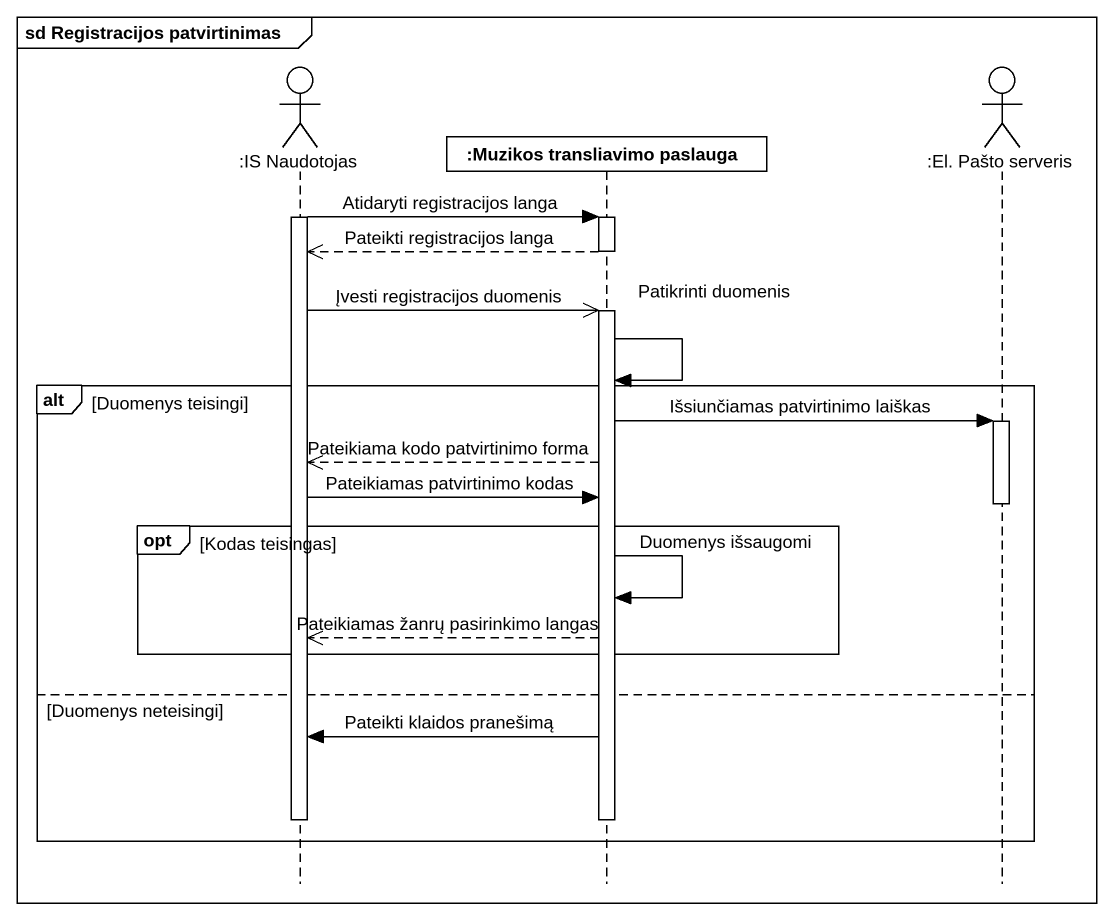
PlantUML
@startuml
mainframe sd Registracijos patvirtinimas
hide footbox
actor ":IS Naudotojas" as IS_Naudotojas
participant ":Muzikos transliavimo paslauga" as Muzikos_transliavimo
actor ":El. Pašto serveris" as El_Pašto_serveris

activate IS_Naudotojas
IS_Naudotojas -> Muzikos_transliavimo : Atidaryti registracijos langa
activate Muzikos_transliavimo
Muzikos_transliavimo -->> IS_Naudotojas : Pateikti registracijos langa
deactivate Muzikos_transliavimo
IS_Naudotojas ->> Muzikos_transliavimo : Įvesti registracijos duomenis
activate Muzikos_transliavimo
Muzikos_transliavimo -> Muzikos_transliavimo : Patikrinti duomenis
alt Duomenys teisingi
  Muzikos_transliavimo -> El_Pašto_serveris : Išsiunčiamas patvirtinimo laiškas
  activate El_Pašto_serveris
  Muzikos_transliavimo -->> IS_Naudotojas : Pateikiama kodo patvirtinimo forma
  IS_Naudotojas -> Muzikos_transliavimo : Pateikiamas patvirtinimo kodas
  deactivate El_Pašto_serveris
  opt Kodas teisingas
    Muzikos_transliavimo -> Muzikos_transliavimo : Duomenys išsaugomi
    Muzikos_transliavimo -->> IS_Naudotojas : Pateikiamas žanrų pasirinkimo langas
  end
else Duomenys neteisingi
  Muzikos_transliavimo -> IS_Naudotojas : Pateikti klaidos pranešimą
  deactivate IS_Naudotojas
  deactivate Muzikos_transliavimo
end
@enduml
